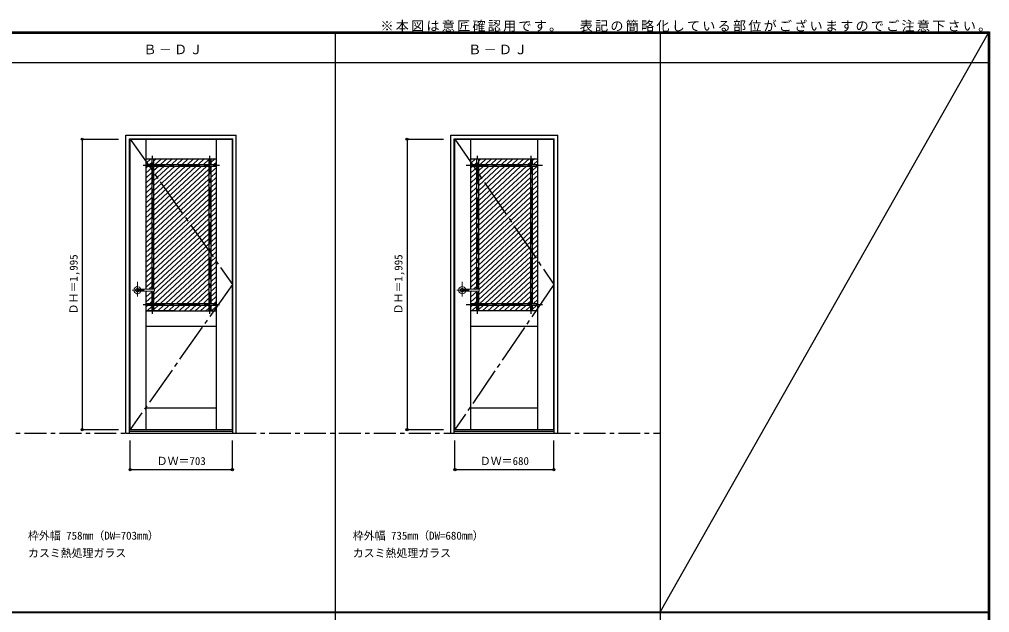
# Model space of a CAD drawing. Units: millimetres, scale not verified. Extents: x -6000 to 5700, y -4307 to 4260.
# Drawn here: x -966 to 5700, y 186 to 4260 of the extents above; entities that cross this region are included whole.
import ezdxf
from ezdxf.enums import TextEntityAlignment as Align

# ---------------------------------------------------------------- set-up
doc = ezdxf.new("R2010")
doc.units = ezdxf.units.MM
doc.header["$LTSCALE"] = 30
doc.header["$PDMODE"] = 32
doc.header["$PDSIZE"] = 15
doc.linetypes.add('CHAIN1', pattern=[8, 5, -1, 1, -1])
doc.linetypes.add('CHAIN2', pattern=[12, 9, -1, 1, -1])
for name, color, linetype in [('0-1_通り芯', 7, 'CHAIN1'), ('0-2_扉', 7, 'Continuous'), ('0-4_枠', 3, 'Continuous'), ('0-7', 7, 'CHAIN2'), ('0-A_文字', 7, 'Continuous'), ('0-B_寸法', 7, 'Continuous'), ('0-C_ハッチ', 4, 'Continuous'), ('F-1_枠', 6, 'Continuous'), ('F-A_文字', 7, 'Continuous')]:
    doc.layers.add(name, color=color, linetype=linetype)
doc.layers.add('0-5_レバー', color=7, linetype='Continuous', lineweight=18)
doc.styles.add('ＭＳ ゴシック', font='')
doc.styles.get('ＭＳ ゴシック').set_extended_font_data('MS Gothic')

msp = doc.modelspace()

# ---------------------------------------------------------------- linework, layer by layer
at = {"layer": '0-1_通り芯'}
msp.add_line((-5490, 1418), (3436.4, 1418), dxfattribs=at)
at = {"layer": '0-2_扉'}
for p, q in [((-205.2, 1443), (-205.2, 3438)), ((-205.2, 3438), (497.8, 3438)), ((-95.2, 2407.5), (-95.2, 3438)), ((387.8, 1443), (387.8, 3438)), ((2026.4, 1443), (2026.4, 3438)), ((2026.4, 3438), (2706.4, 3438)), ((2136.4, 2407.5), (2136.4, 3438)), ((2596.4, 1443), (2596.4, 3438)), ((2706.4, 1443), (2706.4, 3438)), ((-95.2, 3303), (387.8, 3303)), ((-56.45, 3303), (-56.45, 3264.25)), ((-43.95, 3303), (-43.95, 3264.25)), ((336.55, 3303), (336.55, 3264.25)), ((349.05, 3303), (349.05, 3264.25)), ((2136.4, 3303), (2596.4, 3303)), ((2175.15, 3303), (2175.15, 3264.25)), ((2187.65, 3303), (2187.65, 3264.25)), ((2545.15, 3303), (2545.15, 3264.25)), ((2557.65, 3303), (2557.65, 3264.25)), ((-95.2, 3264.25), (387.8, 3264.25)), ((-95.2, 3251.75), (387.8, 3251.75)), ((-56.45, 3251.75), (-56.45, 2407.5)), ((-43.95, 3251.75), (-43.95, 2407.5)), ((336.55, 3251.75), (336.55, 2309.25)), ((349.05, 3251.75), (349.05, 2309.25)), ((2136.4, 3264.25), (2596.4, 3264.25)), ((2136.4, 3251.75), (2596.4, 3251.75)), ((2175.15, 3251.75), (2175.15, 2407.5)), ((2187.65, 3251.75), (2187.65, 2407.5)), ((2545.15, 3251.75), (2545.15, 2309.25)), ((2557.65, 3251.75), (2557.65, 2309.25)), ((-95.2, 1443), (-95.2, 2393.5)), ((-95.2, 2258), (-95.2, 2393.5)), ((-56.45, 2393.5), (-56.45, 2309.25)), ((-43.95, 2393.5), (-43.95, 2309.25)), ((2136.4, 1443), (2136.4, 2393.5)), ((2175.15, 2393.5), (2175.15, 2309.25)), ((2187.65, 2393.5), (2187.65, 2309.25)), ((-95.2, 2309.25), (387.8, 2309.25)), ((-95.2, 2296.75), (387.8, 2296.75)), ((-56.45, 2296.75), (-56.45, 2258)), ((-43.95, 2296.75), (-43.95, 2258)), ((336.55, 2296.75), (336.55, 2258)), ((349.05, 2296.75), (349.05, 2258)), ((2136.4, 2309.25), (2596.4, 2309.25)), ((2136.4, 2296.75), (2596.4, 2296.75)), ((2175.15, 2296.75), (2175.15, 2258)), ((2187.65, 2296.75), (2187.65, 2258)), ((2545.15, 2296.75), (2545.15, 2258)), ((2557.65, 2296.75), (2557.65, 2258)), ((2596.4, 2258), (2136.4, 2258)), ((-95.2, 2153), (387.8, 2153)), ((2136.4, 2153), (2596.4, 2153)), ((-95.2, 1593), (387.8, 1593)), ((2136.4, 1593), (2596.4, 1593)), ((2026.4, 1443), (2706.4, 1443))]:
    msp.add_line(p, q, dxfattribs=at)
at = {"layer": '0-2_扉', "linetype": 'CHAIN1'}
for p, q in [((-50.2, 2407.5), (-50.2, 3323.57)), ((342.8, 2236.93), (342.8, 3323.57)), ((2181.4, 2407.5), (2181.4, 3323.57)), ((2551.4, 2236.93), (2551.4, 3323.57)), ((-115.39, 3258), (408.08, 3258)), ((2104.71, 3258), (2628.18, 3258)), ((-50.2, 2236.93), (-50.2, 2393.5)), ((2181.4, 2236.93), (2181.4, 2393.5)), ((-115.39, 2303), (408.08, 2303)), ((2104.71, 2303), (2628.18, 2303))]:
    msp.add_line(p, q, dxfattribs=at)
at = {"layer": '0-2_扉'}
for points in [[(-205.2, 1443), (497.8, 1443), (497.8, 3438)], [(93.8, 2258), (-95.2, 2258), (387.8, 2258)]]:
    msp.add_lwpolyline(points, dxfattribs=at)
at = {"layer": '0-4_枠'}
for p, q in [((-234.2, 3465), (523.8, 3465)), ((-234.2, 1418), (-234.2, 3465)), ((-210.2, 3441), (499.8, 3441)), ((-210.2, 1418), (-210.2, 3441)), ((499.8, 1418), (499.8, 3441)), ((523.8, 1418), (523.8, 3465)), ((1997.4, 3465), (2732.4, 3465)), ((1997.4, 1418), (1997.4, 3465)), ((2021.4, 3441), (2708.4, 3441)), ((2021.4, 1418), (2021.4, 3441)), ((2708.4, 1418), (2708.4, 3441)), ((2732.4, 1418), (2732.4, 3465)), ((-234.2, 1418), (523.8, 1418)), ((-210.2, 1433), (499.8, 1433)), ((1997.4, 1418), (2732.4, 1418)), ((2021.4, 1433), (2708.4, 1433))]:
    msp.add_line(p, q, dxfattribs=at)
at = {"layer": '0-5_レバー', "color": 4, "linetype": 'CHAIN1'}
for p, q in [((-107.9, 2400.5), (-190.92, 2400.5)), ((-154.7, 2456.96), (-154.7, 2357.11)), ((2123.7, 2400.5), (2040.68, 2400.5)), ((2076.9, 2456.96), (2076.9, 2357.11))]:
    msp.add_line(p, q, dxfattribs=at)
at = {"layer": '0-5_レバー'}
for p, q in [((-37.7, 2400.5), (-37.7, 2405.99)), ((-37.7, 2400.5), (-37.7, 2395)), ((2193.9, 2400.5), (2193.9, 2405.99)), ((2193.9, 2400.5), (2193.9, 2395))]:
    msp.add_line(p, q, dxfattribs=at)
for points in [[(-144.74, 2407.49), (-145.51, 2408.28), (-147.48, 2409.65), (-149.73, 2410.66), (-152.16, 2411.29), (-154.7, 2411.5), (-157.24, 2411.29), (-159.67, 2410.66), (-161.92, 2409.65), (-163.89, 2408.28), (-165.51, 2406.61), (-166.71, 2404.71), (-167.45, 2402.65), (-167.7, 2400.5), (-167.45, 2398.35), (-166.71, 2396.29), (-165.51, 2394.39), (-163.89, 2392.72), (-161.92, 2391.35), (-159.67, 2390.34), (-157.24, 2389.71), (-154.7, 2389.5), (-152.16, 2389.71), (-149.73, 2390.34), (-147.48, 2391.35), (-145.51, 2392.72), (-144.74, 2393.51)], [(-39.2, 2407.5), (-48.93, 2407.5), (-59.11, 2407.5), (-68.71, 2407.5), (-77.7, 2407.5), (-86.11, 2407.5), (-93.92, 2407.5), (-100.74, 2407.5), (-107.04, 2407.5), (-112.8, 2407.5), (-118.05, 2407.5), (-122.84, 2407.5), (-127.5, 2407.5), (-131.7, 2407.5), (-135.45, 2407.5), (-137.45, 2407.5), (-139.3, 2407.5), (-141.31, 2407.49), (-143.72, 2407.49), (-145.21, 2407.49), (-146.75, 2407.49), (-148.27, 2407.49), (-149.37, 2407.49), (-149.83, 2407.49), (-149.83, 2407.48)], [(-39.2, 2407.5), (-48.28, 2407.5), (-48.68, 2407.5)], [(2086.86, 2407.49), (2086.09, 2408.28), (2084.12, 2409.65), (2081.88, 2410.66), (2079.44, 2411.29), (2076.9, 2411.5), (2074.36, 2411.29), (2071.93, 2410.66), (2069.68, 2409.65), (2067.71, 2408.28), (2066.09, 2406.61), (2064.89, 2404.71), (2064.15, 2402.65), (2063.9, 2400.5), (2064.15, 2398.35), (2064.89, 2396.29), (2066.09, 2394.39), (2067.71, 2392.72), (2069.68, 2391.35), (2071.93, 2390.34), (2074.36, 2389.71), (2076.9, 2389.5), (2079.44, 2389.71), (2081.88, 2390.34), (2084.12, 2391.35), (2086.09, 2392.72), (2086.86, 2393.51)], [(2192.4, 2407.5), (2182.67, 2407.5), (2172.49, 2407.5), (2162.89, 2407.5), (2153.9, 2407.5), (2145.49, 2407.5), (2137.68, 2407.5), (2130.86, 2407.5), (2124.56, 2407.5), (2118.8, 2407.5), (2113.55, 2407.5), (2108.76, 2407.5), (2104.11, 2407.5), (2099.9, 2407.5), (2096.15, 2407.5), (2094.15, 2407.5), (2092.3, 2407.5), (2090.29, 2407.49), (2087.88, 2407.49), (2086.39, 2407.49), (2084.85, 2407.49), (2083.33, 2407.49), (2082.23, 2407.49), (2081.77, 2407.49), (2081.77, 2407.48)], [(2192.4, 2407.5), (2183.32, 2407.5), (2182.92, 2407.5)], [(-149.68, 2393.51), (-149.55, 2393.51), (-149.11, 2393.51), (-148.39, 2393.51), (-147.37, 2393.51), (-146.11, 2393.51), (-144.76, 2393.51), (-141.9, 2393.51), (-138.92, 2393.5), (-135.9, 2393.5), (-132.86, 2393.5), (-129.79, 2393.5), (-126.71, 2393.5), (-122.71, 2393.5), (-118.3, 2393.5), (-113.33, 2393.5), (-107.8, 2393.5), (-101.71, 2393.5), (-95.06, 2393.5), (-87.85, 2393.5), (-79.26, 2393.5), (-70, 2393.5), (-60.06, 2393.5), (-49.45, 2393.5), (-39.2, 2393.5)], [(2081.92, 2393.51), (2082.05, 2393.51), (2082.49, 2393.51), (2083.21, 2393.51), (2084.23, 2393.51), (2085.49, 2393.51), (2086.84, 2393.51), (2089.7, 2393.51), (2092.68, 2393.5), (2095.7, 2393.5), (2098.74, 2393.5), (2101.81, 2393.5), (2104.89, 2393.5), (2108.89, 2393.5), (2113.3, 2393.5), (2118.27, 2393.5), (2123.8, 2393.5), (2129.89, 2393.5), (2136.54, 2393.5), (2143.75, 2393.5), (2152.34, 2393.5), (2161.6, 2393.5), (2171.54, 2393.5), (2182.15, 2393.5), (2192.4, 2393.5)]]:
    msp.add_lwpolyline(points, dxfattribs=at)
for centre, radius, start, end in [((-154.7, 2400.5), 24.55, 16.59952, 343.36736), ((-39.2, 2406), 1.5, 0.00847, 89.9163), ((-39.2, 2406), 1.5, 360, 90.17419), ((2076.9, 2400.5), 24.55, 16.59952, 343.36736), ((2192.4, 2406), 1.5, 0.00847, 89.9163), ((2192.4, 2406), 1.5, 360, 90.17419), ((-39.2, 2395), 1.5, 270.16419, 0), ((-39.2, 2395), 1.5, 269.91059, 359.99153), ((2192.4, 2395), 1.5, 270.16419, 0), ((2192.4, 2395), 1.5, 269.91059, 359.99153)]:
    msp.add_arc(centre, radius, start, end, dxfattribs=at)
at = {"layer": '0-7'}
for p, q in [((-205.2, 3438), (497.8, 2440.5)), ((2026.4, 3438), (2706.4, 2440.5)), ((497.8, 2440.5), (-205.2, 1443)), ((2706.4, 2440.5), (2026.4, 1443))]:
    msp.add_line(p, q, dxfattribs=at)
at = {"layer": '0-B_寸法', "color": 4}
for p, q in [((-534.2, 3438), (-284.2, 3438)), ((-534.2, 3438), (-534.2, 1443)), ((1697.4, 3438), (1947.4, 3438)), ((1697.4, 3438), (1697.4, 1443)), ((-534.2, 1443), (-284.2, 1443)), ((1697.4, 1443), (1947.4, 1443)), ((-205.2, 1168), (-205.2, 1368)), ((497.8, 1168), (497.8, 1368)), ((2026.4, 1168), (2026.4, 1368)), ((2706.4, 1168), (2706.4, 1368)), ((-205.2, 1168), (497.8, 1168)), ((2026.4, 1168), (2706.4, 1168))]:
    msp.add_line(p, q, dxfattribs=at)
at = {"layer": '0-B_寸法'}
for p in [(-534.2, 3438), (1697.4, 3438), (-534.2, 1443), (1697.4, 1443), (-205.2, 1168), (497.8, 1168), (2026.4, 1168), (2706.4, 1168)]:
    msp.add_point(p, dxfattribs=at)
at = {"layer": '0-C_ハッチ'}
for p, q in [((-63.85, 3303), (-95.2, 3273.97)), ((-56.45, 3275.78), (-68.91, 3264.25)), ((-27.06, 3303), (-43.95, 3287.36)), ((9.74, 3303), (-32.11, 3264.25)), ((46.54, 3303), (4.69, 3264.25)), ((83.33, 3303), (41.48, 3264.25)), ((120.13, 3303), (78.28, 3264.25)), ((156.93, 3303), (115.08, 3264.25)), ((193.72, 3303), (151.87, 3264.25)), ((230.52, 3303), (188.67, 3264.25)), ((267.32, 3303), (225.47, 3264.25)), ((304.12, 3303), (262.27, 3264.25)), ((336.55, 3298.96), (299.06, 3264.25)), ((377.71, 3303), (349.05, 3276.46)), ((387.8, 3278.27), (372.66, 3264.25)), ((2167.75, 3303), (2136.4, 3273.97)), ((2175.15, 3275.78), (2162.69, 3264.25)), ((2204.54, 3303), (2187.65, 3287.36)), ((2241.34, 3303), (2199.49, 3264.25)), ((2278.14, 3303), (2236.29, 3264.25)), ((2314.93, 3303), (2273.08, 3264.25)), ((2351.73, 3303), (2309.88, 3264.25)), ((2388.53, 3303), (2346.68, 3264.25)), ((2425.33, 3303), (2383.48, 3264.25)), ((2462.12, 3303), (2420.27, 3264.25)), ((2498.92, 3303), (2457.07, 3264.25)), ((2535.72, 3303), (2493.87, 3264.25)), ((2545.15, 3277.67), (2530.66, 3264.25)), ((2572.51, 3303), (2557.65, 3289.24)), ((2596.4, 3291.05), (2567.46, 3264.25)), ((-82.41, 3251.75), (-95.2, 3239.9)), ((-56.45, 3241.71), (-95.2, 3205.83)), ((-56.45, 3207.64), (-95.2, 3171.76)), ((-8.81, 3251.75), (-43.95, 3219.22)), ((64.78, 3251.75), (-43.95, 3151.07)), ((27.98, 3251.75), (-43.95, 3185.14)), ((101.58, 3251.75), (-43.95, 3117)), ((138.37, 3251.75), (-43.95, 3082.93)), ((175.17, 3251.75), (-43.95, 3048.86)), ((211.97, 3251.75), (-43.95, 3014.79)), ((248.77, 3251.75), (-43.95, 2980.72)), ((285.56, 3251.75), (-43.95, 2946.65)), ((322.36, 3251.75), (-43.95, 2912.58)), ((336.55, 3230.82), (-43.95, 2878.5)), ((359.16, 3251.75), (349.05, 3242.39)), ((387.8, 3244.2), (349.05, 3208.32)), ((387.8, 3210.13), (349.05, 3174.25)), ((2149.19, 3251.75), (2136.4, 3239.9)), ((2175.15, 3241.71), (2136.4, 3205.83)), ((2175.15, 3207.64), (2136.4, 3171.76)), ((2222.79, 3251.75), (2187.65, 3219.22)), ((2296.38, 3251.75), (2187.65, 3151.07)), ((2259.58, 3251.75), (2187.65, 3185.14)), ((2333.18, 3251.75), (2187.65, 3117)), ((2369.98, 3251.75), (2187.65, 3082.93)), ((2406.77, 3251.75), (2187.65, 3048.86)), ((2443.57, 3251.75), (2187.65, 3014.79)), ((2480.37, 3251.75), (2187.65, 2980.72)), ((2517.16, 3251.75), (2187.65, 2946.65)), ((2545.15, 3243.59), (2187.65, 2912.58)), ((2545.15, 3209.52), (2187.65, 2878.5)), ((2590.76, 3251.75), (2557.65, 3221.1)), ((2596.4, 3222.91), (2557.65, 3187.03)), ((-56.45, 3173.57), (-95.2, 3137.69)), ((-56.45, 3139.5), (-95.2, 3103.62)), ((336.55, 3196.75), (-43.95, 2844.43)), ((336.55, 3162.68), (-43.95, 2810.36)), ((387.8, 3176.06), (349.05, 3140.18)), ((387.8, 3141.99), (349.05, 3106.11)), ((2175.15, 3173.57), (2136.4, 3137.69)), ((2175.15, 3139.5), (2136.4, 3103.62)), ((2545.15, 3175.45), (2187.65, 2844.43)), ((2545.15, 3141.38), (2187.65, 2810.36)), ((2596.4, 3188.83), (2557.65, 3152.96)), ((2596.4, 3154.76), (2557.65, 3118.88)), ((-56.45, 3105.43), (-95.2, 3069.55)), ((-56.45, 3071.36), (-95.2, 3035.48)), ((336.55, 3128.61), (-43.95, 2776.29)), ((336.55, 3094.54), (-43.95, 2742.22)), ((387.8, 3107.92), (349.05, 3072.04)), ((387.8, 3073.85), (349.05, 3037.97)), ((2175.15, 3105.43), (2136.4, 3069.55)), ((2175.15, 3071.36), (2136.4, 3035.48)), ((2545.15, 3107.31), (2187.65, 2776.29)), ((2545.15, 3073.24), (2187.65, 2742.22)), ((2596.4, 3120.69), (2557.65, 3084.81)), ((2596.4, 3086.62), (2557.65, 3050.74)), ((-56.45, 3037.29), (-95.2, 3001.41)), ((-56.45, 3003.21), (-95.2, 2967.34)), ((336.55, 3060.46), (-43.95, 2708.15)), ((336.55, 3026.39), (-43.95, 2674.08)), ((387.8, 3039.78), (349.05, 3003.9)), ((387.8, 3005.7), (349.05, 2969.82)), ((2175.15, 3037.29), (2136.4, 3001.41)), ((2175.15, 3003.21), (2136.4, 2967.34)), ((2545.15, 3039.17), (2187.65, 2708.15)), ((2545.15, 3005.1), (2187.65, 2674.08)), ((2596.4, 3052.55), (2557.65, 3016.67)), ((2596.4, 3018.48), (2557.65, 2982.6)), ((-56.45, 2969.14), (-95.2, 2933.26)), ((-56.45, 2935.07), (-95.2, 2899.19)), ((336.55, 2992.32), (-43.95, 2640.01)), ((336.55, 2958.25), (-43.95, 2605.94)), ((387.8, 2971.63), (349.05, 2935.75)), ((387.8, 2937.56), (349.05, 2901.68)), ((2175.15, 2969.14), (2136.4, 2933.26)), ((2175.15, 2935.07), (2136.4, 2899.19)), ((2545.15, 2971.03), (2187.65, 2640.01)), ((2545.15, 2936.95), (2187.65, 2605.94)), ((2596.4, 2984.41), (2557.65, 2948.53)), ((2596.4, 2950.34), (2557.65, 2914.46)), ((-56.45, 2901), (-95.2, 2865.12)), ((-56.45, 2866.93), (-95.2, 2831.05)), ((336.55, 2924.18), (-43.95, 2571.87)), ((336.55, 2890.11), (-43.95, 2537.79)), ((387.8, 2903.49), (349.05, 2867.61)), ((387.8, 2869.42), (349.05, 2833.54)), ((2175.15, 2901), (2136.4, 2865.12)), ((2175.15, 2866.93), (2136.4, 2831.05)), ((2545.15, 2902.88), (2187.65, 2571.87)), ((2545.15, 2868.81), (2187.65, 2537.79)), ((2596.4, 2916.27), (2557.65, 2880.39)), ((2596.4, 2882.2), (2557.65, 2846.32)), ((-56.45, 2832.86), (-95.2, 2796.98)), ((336.55, 2856.04), (-43.95, 2503.72)), ((336.55, 2821.97), (-43.95, 2469.65)), ((387.8, 2835.35), (349.05, 2799.47)), ((387.8, 2801.28), (349.05, 2765.4)), ((2175.15, 2832.86), (2136.4, 2796.98)), ((2545.15, 2834.74), (2187.65, 2503.72)), ((2545.15, 2800.67), (2187.65, 2469.65)), ((2596.4, 2848.12), (2557.65, 2812.24)), ((2596.4, 2814.05), (2557.65, 2778.17)), ((-56.45, 2798.79), (-95.2, 2762.91)), ((-56.45, 2764.72), (-95.2, 2728.84)), ((336.55, 2787.9), (-43.95, 2435.58)), ((336.55, 2753.82), (-38.05, 2406.97)), ((387.8, 2767.21), (349.05, 2731.33)), ((387.8, 2733.14), (349.05, 2697.26)), ((2175.15, 2798.79), (2136.4, 2762.91)), ((2175.15, 2764.72), (2136.4, 2728.84)), ((2545.15, 2766.6), (2187.65, 2435.58)), ((2596.4, 2779.98), (2557.65, 2744.1)), ((2596.4, 2745.91), (2557.65, 2710.03)), ((-56.45, 2730.65), (-95.2, 2694.77)), ((-56.45, 2696.58), (-95.2, 2660.7)), ((336.55, 2719.75), (-43.95, 2367.44)), ((336.55, 2685.68), (-43.95, 2333.37)), ((387.8, 2699.07), (349.05, 2663.19)), ((2175.15, 2730.65), (2136.4, 2694.77)), ((2175.15, 2696.58), (2136.4, 2660.7)), ((2545.15, 2698.46), (2187.65, 2367.44)), ((2545.15, 2732.53), (2193.55, 2406.97)), ((2596.4, 2711.84), (2557.65, 2675.96)), ((2596.4, 2677.77), (2557.65, 2641.89)), ((-56.45, 2662.5), (-95.2, 2626.62)), ((-56.45, 2628.43), (-95.2, 2592.55)), ((336.55, 2651.61), (-33.2, 2309.25)), ((336.55, 2617.54), (3.6, 2309.25)), ((387.8, 2664.99), (349.05, 2629.11)), ((387.8, 2630.92), (349.05, 2595.04)), ((2175.15, 2662.5), (2136.4, 2626.62)), ((2175.15, 2628.43), (2136.4, 2592.55)), ((2545.15, 2664.39), (2187.65, 2333.37)), ((2545.15, 2630.32), (2198.4, 2309.25)), ((2596.4, 2643.7), (2557.65, 2607.82)), ((2596.4, 2609.63), (2557.65, 2573.75)), ((-56.45, 2594.36), (-95.2, 2558.48)), ((-56.45, 2560.29), (-95.2, 2524.41)), ((336.55, 2583.47), (40.39, 2309.25)), ((336.55, 2549.4), (77.19, 2309.25)), ((387.8, 2596.85), (349.05, 2560.97)), ((387.8, 2562.78), (349.05, 2526.9)), ((2175.15, 2594.36), (2136.4, 2558.48)), ((2175.15, 2560.29), (2136.4, 2524.41)), ((2545.15, 2596.24), (2235.2, 2309.25)), ((2545.15, 2562.17), (2271.99, 2309.25)), ((2596.4, 2575.56), (2557.65, 2539.68)), ((2596.4, 2541.48), (2557.65, 2505.61)), ((-56.45, 2526.22), (-95.2, 2490.34)), ((-56.45, 2492.15), (-95.2, 2456.27)), ((336.55, 2515.33), (113.99, 2309.25)), ((336.55, 2481.26), (150.78, 2309.25)), ((387.8, 2528.71), (349.05, 2492.83)), ((387.8, 2494.64), (349.05, 2458.76)), ((2175.15, 2526.22), (2136.4, 2490.34)), ((2175.15, 2492.15), (2136.4, 2456.27)), ((2545.15, 2528.1), (2308.79, 2309.25)), ((2545.15, 2494.03), (2345.59, 2309.25)), ((2596.4, 2507.41), (2557.65, 2471.53)), ((2596.4, 2473.34), (2557.65, 2437.46)), ((-56.45, 2458.08), (-95.2, 2422.2)), ((-56.45, 2424.01), (-74.28, 2407.5)), ((336.55, 2447.19), (187.58, 2309.25)), ((336.55, 2413.11), (224.38, 2309.25)), ((387.8, 2460.57), (349.05, 2424.69)), ((387.8, 2426.5), (349.05, 2390.62)), ((2175.15, 2458.08), (2136.4, 2422.2)), ((2175.15, 2424.01), (2157.32, 2407.5)), ((2545.15, 2459.96), (2382.38, 2309.25)), ((2545.15, 2425.89), (2419.18, 2309.25)), ((2596.4, 2439.27), (2557.65, 2403.39)), ((2596.4, 2405.2), (2557.65, 2369.32)), ((-89.39, 2393.5), (-95.2, 2388.13)), ((-56.45, 2389.94), (-95.2, 2354.06)), ((-56.45, 2355.86), (-95.2, 2319.99)), ((336.55, 2379.04), (261.17, 2309.25)), ((336.55, 2344.97), (297.97, 2309.25)), ((387.8, 2392.43), (349.05, 2356.55)), ((387.8, 2358.35), (349.05, 2322.47)), ((2142.21, 2393.5), (2136.4, 2388.13)), ((2175.15, 2389.94), (2136.4, 2354.06)), ((2175.15, 2355.86), (2136.4, 2319.99)), ((2545.15, 2391.82), (2455.98, 2309.25)), ((2545.15, 2357.75), (2492.77, 2309.25)), ((2596.4, 2371.13), (2557.65, 2335.25)), ((2596.4, 2337.06), (2566.37, 2309.25)), ((2596.4, 2337.06), (2566.37, 2309.25)), ((-83.5, 2296.75), (-95.2, 2285.91)), ((-56.45, 2287.72), (-88.55, 2258)), ((-56.45, 2321.79), (-70, 2309.25)), ((-9.9, 2296.75), (-43.95, 2265.23)), ((26.89, 2296.75), (-14.96, 2258)), ((63.69, 2296.75), (21.84, 2258)), ((100.49, 2296.75), (58.64, 2258)), ((137.28, 2296.75), (95.43, 2258)), ((174.08, 2296.75), (132.23, 2258)), ((210.88, 2296.75), (169.03, 2258)), ((247.67, 2296.75), (205.82, 2258)), ((284.47, 2296.75), (242.62, 2258)), ((321.27, 2296.75), (279.42, 2258)), ((336.55, 2276.83), (316.21, 2258)), ((358.06, 2296.75), (349.05, 2288.4)), ((387.8, 2290.21), (353.01, 2258)), ((387.8, 2324.28), (371.56, 2309.25)), ((2148.1, 2296.75), (2136.4, 2285.91)), ((2175.15, 2287.72), (2143.05, 2258)), ((2175.15, 2321.79), (2161.6, 2309.25)), ((2221.7, 2296.75), (2187.65, 2265.23)), ((2258.49, 2296.75), (2216.64, 2258)), ((2295.29, 2296.75), (2253.44, 2258)), ((2332.09, 2296.75), (2290.24, 2258)), ((2368.88, 2296.75), (2327.03, 2258)), ((2405.68, 2296.75), (2363.83, 2258)), ((2442.48, 2296.75), (2400.63, 2258)), ((2479.27, 2296.75), (2437.42, 2258)), ((2516.07, 2296.75), (2474.22, 2258)), ((2545.15, 2289.6), (2511.02, 2258)), ((2545.15, 2323.68), (2529.57, 2309.25)), ((2589.66, 2296.75), (2557.65, 2267.11)), ((2589.66, 2296.75), (2557.65, 2267.11)), ((2596.4, 2268.92), (2584.61, 2258)), ((356.55, 2261.28), (353.01, 2258))]:
    msp.add_line(p, q, dxfattribs=at)
at = {"layer": 'F-1_枠'}
for p, q in [((-6000, 4175), (5700, 4175)), ((-6000, 4170), (5700, 4170)), ((-6000, 4165), (5700, 4165)), ((1204.8, 4175), (1204.8, -3790)), ((3436.4, 4175), (3436.4, -3790)), ((5690, 4175), (5690, -4205)), ((5695, 4175), (5695, -4205)), ((5700, 4175), (5700, -4205)), ((-6000, 3965), (5700, 3965)), ((-6000, 190.5), (5700, 190.5)), ((-6000, 187.5), (5700, 187.5))]:
    msp.add_line(p, q, dxfattribs=at)
at = {"layer": 'F-A_文字'}
msp.add_line((5690, 4165), (3436.4, 190.5), dxfattribs=at)

# ---------------------------------------------------------------- texts
at = {"layer": '0-A_文字', "style": 'ＭＳ ゴシック'}
for s, p in [('枠外幅 758mm（DW=703mm）', (-906.8, 670.5)), ('枠外幅 735mm（DW=680mm）', (1324.8, 670.5)), ('カスミ熱処理ガラス', (-906.8, 550.5)), ('カスミ熱処理ガラス', (1324.8, 550.5))]:
    msp.add_text(s, height=54.99, dxfattribs=at).set_placement(p, align=Align.BOTTOM_LEFT)
at = {"layer": '0-A_文字', "char_height": 65.98, "attachment_point": 7, "style": 'ＭＳ ゴシック'}
for s, insert in [('\\T1.17;※本図は意匠確認用です。\u3000表記の簡略化している部位がございますのでご注意下さい。', (1515, 4175)), ('\\T1.17;Ｂ－ＤＪ', (-113.5, 4020)), ('\\T1.17;Ｂ－ＤＪ', (2118.1, 4020))]:
    msp.add_mtext(s, dxfattribs=dict(at, insert=insert))
at = {"layer": '0-B_寸法', "style": 'ＭＳ ゴシック'}
for p in [(-549.2, 2234.25), (1682.4, 2234.25)]:
    msp.add_text('ＤＨ＝1,995', height=54.99, rotation=90, dxfattribs=at).set_placement(p, align=Align.BOTTOM_LEFT)
for s, p in [('ＤＷ＝703', (-22.45, 1183)), ('ＤＷ＝680', (2197.65, 1183))]:
    msp.add_text(s, height=54.99, dxfattribs=at).set_placement(p, align=Align.BOTTOM_LEFT)

doc.saveas('drawing.dxf')
